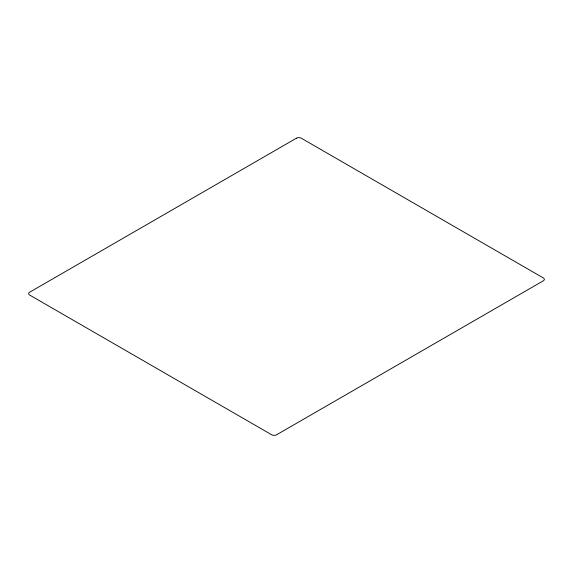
<?xml version="1.0" encoding="UTF-8"?>
<svg xmlns="http://www.w3.org/2000/svg" width="573" height="573" viewBox="0 0 573 573"><rect width="100%" height="100%" fill="white"/><g stroke="black" fill="none" stroke-linecap="round" stroke-linejoin="round"><path stroke-width="0.86" d="M296.377 138.222L29.674 292.201A3.495 2.02 0 0 0 29.674 295.052L271.681 434.778A3.495 2.02 0 0 0 276.623 434.778L543.326 280.799A3.495 2.02 0 0 0 543.326 277.948L301.319 138.222A3.495 2.02 0 0 0 296.377 138.222"/></g></svg>
